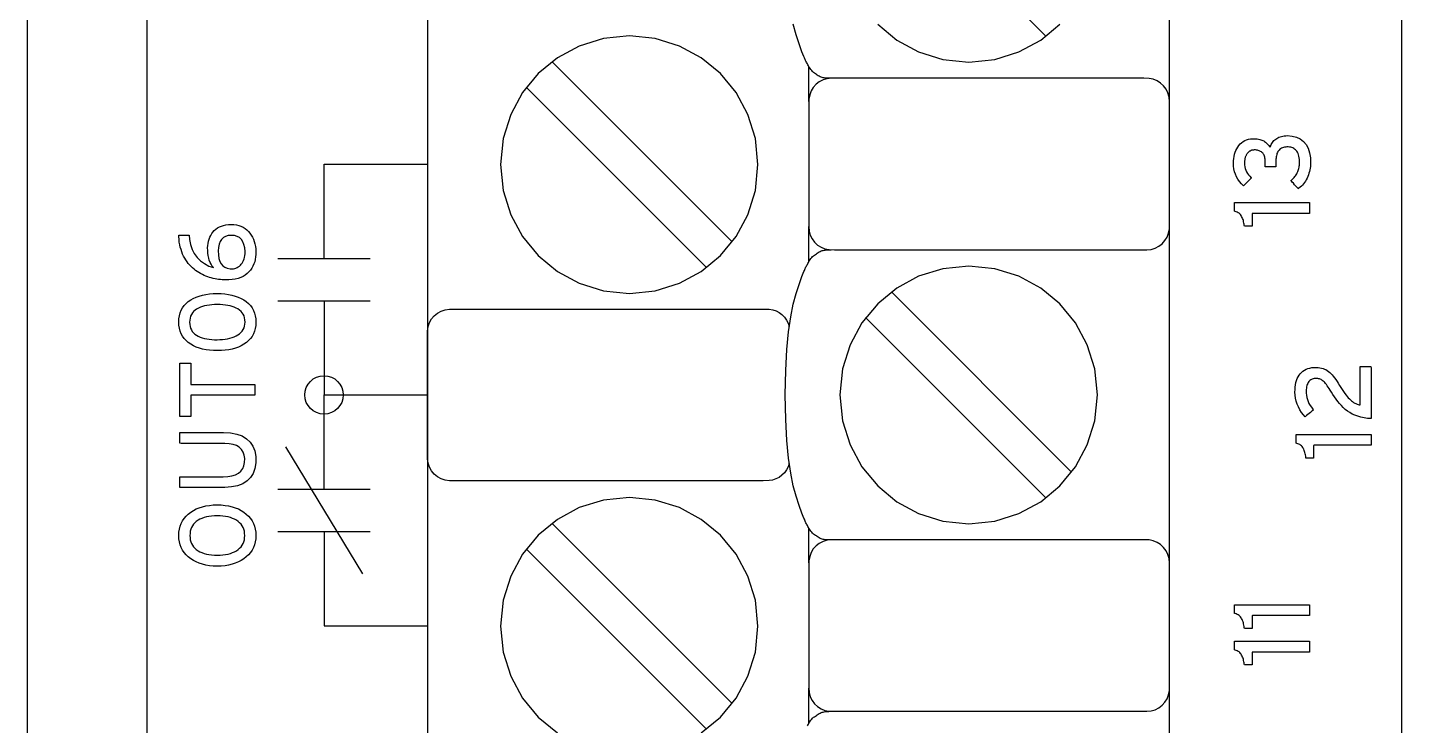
# Model space of a CAD drawing. Extents: x 1 to 47.7, y 0.2 to 33.3.
# Drawn here: x 31.778 to 33.563, y 6.006 to 6.913 of the extents above; entities that cross this region are included whole.
import ezdxf

# ---------------------------------------------------------------- set-up
doc = ezdxf.new("R2010")
doc.units = 0
doc.header["$MEASUREMENT"] = 0
doc.layers.add('4_0_____DWG', color=7, linetype='CONTINUOUS')

msp = doc.modelspace()

# ---------------------------------------------------------------- linework, layer by layer
at = {"layer": '4_0_____DWG'}
for points in [[(31.9334, 4.7009), (31.9334, 4.8073), (31.9334, 4.9155), (31.9334, 5.0253), (31.9334, 5.1367), (31.9334, 5.2497), (31.9334, 5.3641), (31.9334, 5.4799), (31.9334, 5.597), (31.9334, 5.7155), (31.9334, 5.8351), (31.9334, 5.9559), (31.9334, 6.0778), (31.9334, 6.2006), (31.9334, 6.3245), (31.9334, 6.5748), (31.9334, 6.8281), (31.9334, 7.0841), (31.9334, 7.342), (31.9334, 7.6015), (31.9334, 8.123)], [(33.5634, 8.123), (33.5634, 7.6015), (33.5634, 7.342), (33.5634, 7.0841), (33.5634, 6.8281), (33.5634, 6.5748), (33.5634, 6.3245), (33.5634, 6.2006), (33.5634, 6.0778), (33.5634, 5.9559), (33.5634, 5.8351), (33.5634, 5.7155), (33.5634, 5.597), (33.5634, 5.4799), (33.5634, 5.3641), (33.5634, 5.2497), (33.5634, 5.1367), (33.5634, 5.0253), (33.5634, 4.9155), (33.5634, 4.8073), (33.5634, 4.7009)], [(31.778, 5.9646), (31.778, 6.0485), (31.778, 6.133), (31.778, 6.2182), (31.778, 6.3039), (31.778, 6.3903), (31.778, 6.4772), (31.778, 6.5647), (31.778, 6.6527), (31.778, 6.8304), (31.778, 7.0101), (31.778, 7.1918), (31.778, 7.3753), (31.778, 7.5606), (31.778, 7.7476), (31.778, 7.9361)], [(33.2621, 4.6844), (33.2621, 4.8236), (33.2621, 4.965), (33.2621, 5.2528), (33.2621, 5.5441), (33.2621, 5.8354), (33.2621, 6.1231), (33.2621, 6.2646), (33.2621, 6.4038), (33.2621, 6.5403), (33.2621, 6.6737), (33.2621, 6.8035), (33.2621, 6.9294), (33.2621, 7.0508), (33.2621, 7.1672), (33.2621, 7.2784), (33.2621, 7.3837), (33.2621, 7.4828), (33.2621, 7.5753), (33.2621, 7.6606), (33.2621, 7.7004), (33.2621, 7.7383), (33.2621, 7.7742), (33.2621, 7.808)], [(33.1014, 6.9015), (32.8671, 7.1358)], [(32.298, 6.9601), (32.298, 6.849), (32.298, 6.7325), (32.298, 6.6112), (32.298, 6.4854), (32.298, 6.3556), (32.298, 6.2222), (32.298, 6.0857), (32.298, 5.9465)], [(32.8224, 6.8468), (32.8209, 6.8468), (32.8194, 6.8468), (32.8178, 6.8469), (32.8162, 6.847), (32.8146, 6.8471), (32.8131, 6.8473), (32.8117, 6.8475), (32.8105, 6.8478), (32.8094, 6.8482), (32.8081, 6.8488), (32.8069, 6.8495), (32.8056, 6.8502), (32.8043, 6.8511), (32.8031, 6.8519), (32.8018, 6.8527), (32.8005, 6.8536), (32.7993, 6.8544), (32.7981, 6.8556), (32.7971, 6.8569), (32.7961, 6.8582), (32.7952, 6.8594), (32.7943, 6.8607), (32.7935, 6.8619), (32.7927, 6.8631), (32.792, 6.8644), (32.7914, 6.8656), (32.7907, 6.8668), (32.7902, 6.8679), (32.7896, 6.8689), (32.7891, 6.87), (32.7886, 6.8711), (32.7881, 6.8723), (32.7875, 6.8736), (32.7869, 6.8751), (32.7844, 6.8814), (32.7806, 6.8917), (32.7768, 6.9035), (32.7731, 6.9173)], [(32.8828, 6.917), (32.9076, 6.8965), (32.936, 6.8811), (32.9674, 6.8713), (33.0011, 6.8679), (33.0348, 6.8713), (33.0662, 6.8811), (33.0946, 6.8965), (33.1193, 6.917)], [(32.6938, 6.6343), (32.4595, 6.8686)], [(32.7932, 6.8168), (32.7932, 6.8624)], [(32.6604, 6.6009), (32.4261, 6.8351)], [(32.1633, 6.6127), (32.1633, 6.7352), (32.298, 6.7352)], [(32.7932, 6.6084), (32.7932, 6.654)], [(32.8224, 6.2468), (32.8209, 6.2468), (32.8194, 6.2468), (32.8178, 6.2469), (32.8162, 6.247), (32.8146, 6.2471), (32.8131, 6.2473), (32.8117, 6.2475), (32.8105, 6.2478), (32.8094, 6.2482), (32.8081, 6.2488), (32.8069, 6.2495), (32.8056, 6.2502), (32.8043, 6.2511), (32.8031, 6.2519), (32.8018, 6.2527), (32.8005, 6.2536), (32.7993, 6.2544), (32.7981, 6.2556), (32.7971, 6.2569), (32.7961, 6.2582), (32.7952, 6.2594), (32.7943, 6.2607), (32.7935, 6.2619), (32.7927, 6.2631), (32.792, 6.2644), (32.7914, 6.2656), (32.7907, 6.2668), (32.7902, 6.2679), (32.7896, 6.2689), (32.7891, 6.27), (32.7886, 6.2711), (32.7881, 6.2723), (32.7875, 6.2736), (32.7869, 6.2751), (32.7844, 6.2814), (32.7806, 6.2917), (32.7768, 6.3035), (32.7731, 6.3173), (32.7698, 6.3337), (32.7669, 6.3532), (32.7646, 6.3762), (32.7632, 6.4034), (32.7626, 6.4353), (32.7632, 6.4672), (32.7646, 6.4944), (32.7669, 6.5174), (32.7698, 6.5369), (32.7731, 6.5533), (32.7768, 6.5671), (32.7806, 6.5789), (32.7844, 6.5891), (32.7869, 6.5955), (32.7875, 6.597), (32.7881, 6.5983), (32.7886, 6.5995), (32.7891, 6.6006), (32.7896, 6.6016), (32.7902, 6.6027), (32.7907, 6.6038), (32.7914, 6.605), (32.792, 6.6062), (32.7927, 6.6074), (32.7935, 6.6087), (32.7943, 6.6099), (32.7952, 6.6111), (32.7961, 6.6124), (32.7971, 6.6137), (32.7981, 6.615), (32.7993, 6.6162), (32.8005, 6.617), (32.8018, 6.6178), (32.8031, 6.6187), (32.8043, 6.6195), (32.8056, 6.6203), (32.8069, 6.6211), (32.8081, 6.6218), (32.8094, 6.6224), (32.8105, 6.6228), (32.8117, 6.6231), (32.8131, 6.6234), (32.8146, 6.6236), (32.8162, 6.6237), (32.8178, 6.6238), (32.8194, 6.6239), (32.8209, 6.624), (32.8224, 6.624)], [(32.1033, 6.6127), (32.2233, 6.6127)], [(32.1033, 6.5577), (32.2233, 6.5577)], [(32.1633, 6.5577), (32.1633, 6.4352), (32.298, 6.4352)], [(33.1348, 6.3349), (32.9005, 6.5692)], [(32.7678, 6.3462), (32.7663, 6.3418), (32.7642, 6.3377), (32.7615, 6.334), (32.7583, 6.3308), (32.7546, 6.3281), (32.7506, 6.326), (32.7462, 6.3246), (32.7416, 6.3239), (32.7341, 6.3238), (32.7019, 6.3238), (32.6478, 6.3238), (32.5801, 6.3238), (32.5071, 6.3238), (32.4371, 6.3238), (32.3783, 6.3238), (32.339, 6.3238), (32.3262, 6.3238), (32.3206, 6.3245), (32.3155, 6.3263), (32.3107, 6.3289), (32.3066, 6.3323), (32.3031, 6.3365), (32.3005, 6.3412), (32.2987, 6.3465), (32.2978, 6.3521), (32.2978, 6.3571), (32.2978, 6.3713), (32.2978, 6.3936), (32.2978, 6.4208), (32.2978, 6.4497), (32.2978, 6.4769), (32.2978, 6.4992), (32.2978, 6.5134), (32.2978, 6.5183), (32.2987, 6.524), (32.3005, 6.5292), (32.3031, 6.534), (32.3066, 6.5382), (32.3107, 6.5416), (32.3155, 6.5442), (32.3206, 6.5459), (32.3262, 6.5466), (32.339, 6.5467), (32.3783, 6.5467), (32.4371, 6.5467), (32.5071, 6.5467), (32.5801, 6.5467), (32.6478, 6.5467), (32.7019, 6.5467), (32.7341, 6.5467), (32.7416, 6.5466), (32.7463, 6.5459), (32.7507, 6.5444), (32.7547, 6.5423), (32.7583, 6.5396), (32.7615, 6.5363), (32.7642, 6.5326), (32.7663, 6.5285), (32.7678, 6.524)], [(33.1014, 6.3015), (32.8671, 6.5358)], [(31.9904, 6.4489), (32.0733, 6.4489), (32.0733, 6.4349), (31.9904, 6.4349), (31.9904, 6.4074), (31.9761, 6.4074), (31.9761, 6.4764), (31.9904, 6.4764), (31.9904, 6.4489)], [(32.1633, 6.3127), (32.1633, 6.4352), (32.298, 6.4352)], [(32.1133, 6.3677), (32.2133, 6.2027)], [(32.1033, 6.3127), (32.2233, 6.3127)], [(32.6536, 5.9959), (32.6783, 6.0163), (32.6987, 6.0411), (32.7141, 6.0695), (32.7238, 6.101), (32.7272, 6.1347), (32.7238, 6.1684), (32.7141, 6.1998), (32.6987, 6.2282), (32.6783, 6.253), (32.6536, 6.2734), (32.6252, 6.2888), (32.5938, 6.2986), (32.5601, 6.302), (32.5264, 6.2986), (32.495, 6.2888), (32.4666, 6.2734), (32.4418, 6.253), (32.4213, 6.2282), (32.4059, 6.1998), (32.3961, 6.1684), (32.3927, 6.1347), (32.3961, 6.101), (32.4059, 6.0695), (32.4213, 6.0411), (32.4418, 6.0163), (32.4666, 5.9959)], [(32.6938, 6.0343), (32.4595, 6.2686)], [(32.1033, 6.2577), (32.2233, 6.2577)], [(32.1633, 6.2577), (32.1633, 6.1352), (32.298, 6.1352)], [(32.7932, 6.2168), (32.7932, 6.2624)], [(32.6604, 6.0009), (32.4261, 6.2351)], [(32.7932, 6.0084), (32.7932, 6.054)], [(32.7914, 6.005), (32.792, 6.0062), (32.7927, 6.0074), (32.7935, 6.0087), (32.7943, 6.0099), (32.7952, 6.0111), (32.7961, 6.0124), (32.7971, 6.0137), (32.7981, 6.015), (32.7993, 6.0162), (32.8005, 6.017), (32.8018, 6.0178), (32.8031, 6.0187), (32.8043, 6.0195), (32.8056, 6.0203), (32.8069, 6.0211), (32.8081, 6.0218), (32.8094, 6.0224), (32.8105, 6.0228), (32.8117, 6.0231), (32.8131, 6.0234), (32.8146, 6.0236), (32.8162, 6.0237), (32.8178, 6.0238), (32.8194, 6.0239), (32.8209, 6.024), (32.8224, 6.024)]]:
    msp.add_lwpolyline(points, dxfattribs=at)
for points in [[(32.5601, 6.5673), (32.5938, 6.5707), (32.6252, 6.5804), (32.6536, 6.5959), (32.6783, 6.6163), (32.6987, 6.6411), (32.7141, 6.6695), (32.7238, 6.701), (32.7272, 6.7347), (32.7238, 6.7684), (32.7141, 6.7998), (32.6987, 6.8282), (32.6783, 6.853), (32.6536, 6.8734), (32.6252, 6.8888), (32.5938, 6.8986), (32.5601, 6.902), (32.5264, 6.8986), (32.495, 6.8888), (32.4666, 6.8734), (32.4418, 6.853), (32.4213, 6.8282), (32.4059, 6.7998), (32.3961, 6.7684), (32.3927, 6.7347), (32.3961, 6.701), (32.4059, 6.6695), (32.4213, 6.6411), (32.4418, 6.6163), (32.4666, 6.5959), (32.495, 6.5804), (32.5264, 6.5707)], [(32.8224, 6.8468), (32.8169, 6.8463), (32.8117, 6.8447), (32.8069, 6.8423), (32.8027, 6.839), (32.7991, 6.835), (32.7963, 6.8304), (32.7944, 6.8252), (32.7933, 6.8197), (32.7932, 6.8152), (32.7932, 6.8034), (32.7932, 6.7829), (32.7932, 6.7567), (32.7932, 6.7282), (32.7932, 6.7005), (32.7932, 6.6768), (32.7932, 6.6602), (32.7932, 6.654), (32.7937, 6.6483), (32.7952, 6.6429), (32.7976, 6.6381), (32.8008, 6.6337), (32.8047, 6.6301), (32.8092, 6.6272), (32.8142, 6.6252), (32.8196, 6.6241), (32.8265, 6.624), (32.8563, 6.624), (32.908, 6.624), (32.9738, 6.624), (33.0456, 6.624), (33.1155, 6.624), (33.1752, 6.624), (33.217, 6.624), (33.2327, 6.624), (33.2383, 6.6245), (33.2435, 6.6261), (33.2482, 6.6285), (33.2524, 6.6318), (33.256, 6.6358), (33.2588, 6.6404), (33.2608, 6.6456), (33.2618, 6.6511), (33.2619, 6.6556), (33.2619, 6.6674), (33.2619, 6.6879), (33.2619, 6.7141), (33.2619, 6.7426), (33.2619, 6.7703), (33.2619, 6.794), (33.2619, 6.8106), (33.2619, 6.8168), (33.2614, 6.8225), (33.2599, 6.8279), (33.2575, 6.8327), (33.2543, 6.8371), (33.2504, 6.8407), (33.2459, 6.8436), (33.2409, 6.8456), (33.2355, 6.8467), (33.2286, 6.8468), (33.1989, 6.8468), (33.1471, 6.8468), (33.0813, 6.8468), (33.0095, 6.8468), (32.9397, 6.8468), (32.8799, 6.8468), (32.8381, 6.8468)], [(33.4149, 6.7723), (33.4213, 6.7717), (33.427, 6.7703), (33.4319, 6.768), (33.4361, 6.7648), (33.4394, 6.7608), (33.442, 6.7558), (33.4439, 6.75), (33.445, 6.7434), (33.4453, 6.7367), (33.4452, 6.7344), (33.445, 6.7321), (33.4447, 6.7299), (33.4443, 6.7277), (33.4437, 6.7255), (33.4431, 6.7233), (33.4424, 6.7212), (33.4416, 6.7191), (33.4407, 6.717), (33.4397, 6.715), (33.4386, 6.7131), (33.4374, 6.7113), (33.4361, 6.7096), (33.4347, 6.708), (33.4333, 6.7065), (33.4317, 6.7051), (33.4301, 6.7038), (33.4291, 6.7031), (33.4285, 6.7038), (33.4275, 6.7051), (33.426, 6.7067), (33.4245, 6.7085), (33.4229, 6.7103), (33.4215, 6.7119), (33.4204, 6.7131), (33.4198, 6.7138), (33.4205, 6.7145), (33.4217, 6.7155), (33.4228, 6.7166), (33.4238, 6.7178), (33.4248, 6.719), (33.4257, 6.7202), (33.4265, 6.7215), (33.4273, 6.7228), (33.428, 6.7241), (33.4286, 6.7255), (33.4291, 6.7269), (33.4296, 6.7283), (33.43, 6.7297), (33.4303, 6.7311), (33.4306, 6.7325), (33.4308, 6.7339), (33.4309, 6.7354), (33.4309, 6.7368), (33.4309, 6.7391), (33.4307, 6.7414), (33.4305, 6.7436), (33.4301, 6.7456), (33.4296, 6.7474), (33.429, 6.7491), (33.4283, 6.7506), (33.4275, 6.7519), (33.4266, 6.753), (33.4256, 6.754), (33.4245, 6.7549), (33.4234, 6.7556), (33.4221, 6.7563), (33.4208, 6.7568), (33.4194, 6.7572), (33.4179, 6.7574), (33.4163, 6.7576), (33.4146, 6.7576), (33.413, 6.7575), (33.4115, 6.7573), (33.41, 6.757), (33.4087, 6.7565), (33.4074, 6.756), (33.4063, 6.7553), (33.4053, 6.7545), (33.4043, 6.7536), (33.4035, 6.7526), (33.4028, 6.7515), (33.4022, 6.7503), (33.4016, 6.749), (33.4012, 6.7476), (33.4008, 6.7462), (33.4006, 6.7447), (33.4004, 6.7431), (33.4003, 6.7415), (33.4003, 6.7405), (33.4003, 6.7399), (33.4003, 6.7389), (33.4003, 6.7376), (33.4003, 6.7361), (33.4003, 6.7347), (33.4003, 6.7334), (33.4003, 6.7323), (33.4003, 6.7318), (33.4001, 6.7317), (33.3991, 6.7317), (33.3974, 6.7317), (33.3952, 6.7317), (33.3929, 6.7317), (33.3905, 6.7317), (33.3885, 6.7317), (33.387, 6.7317), (33.3862, 6.7317), (33.3862, 6.7319), (33.3862, 6.7326), (33.3862, 6.7337), (33.3862, 6.735), (33.3862, 6.7365), (33.3862, 6.7379), (33.3862, 6.7391), (33.3862, 6.74), (33.3862, 6.7404), (33.3861, 6.7417), (33.386, 6.7431), (33.3857, 6.7444), (33.3854, 6.7456), (33.385, 6.7468), (33.3844, 6.7478), (33.3838, 6.7488), (33.383, 6.7497), (33.3821, 6.7505), (33.3813, 6.7512), (33.3803, 6.7518), (33.3794, 6.7523), (33.3784, 6.7527), (33.3773, 6.7531), (33.3762, 6.7534), (33.375, 6.7536), (33.3739, 6.7537), (33.3727, 6.7537), (33.3723, 6.7537), (33.3718, 6.7537), (33.3713, 6.7536), (33.3708, 6.7536), (33.3703, 6.7535), (33.3697, 6.7534), (33.3692, 6.7533), (33.3687, 6.7532), (33.3681, 6.753), (33.3676, 6.7528), (33.3671, 6.7525), (33.3666, 6.7522), (33.3661, 6.7519), (33.3656, 6.7516), (33.3652, 6.7512), (33.3647, 6.7508), (33.3642, 6.7504), (33.3638, 6.7499), (33.3633, 6.7494), (33.3629, 6.7489), (33.3625, 6.7483), (33.3621, 6.7477), (33.3617, 6.7471), (33.3614, 6.7465), (33.361, 6.7458), (33.3607, 6.745), (33.3604, 6.7443), (33.3602, 6.7434), (33.36, 6.7425), (33.3598, 6.7416), (33.3597, 6.7406), (33.3595, 6.7396), (33.3595, 6.7386), (33.3594, 6.7374), (33.3594, 6.7363), (33.3595, 6.7342), (33.3598, 6.7319), (33.3603, 6.7296), (33.361, 6.7274), (33.362, 6.7252), (33.3632, 6.7232), (33.3646, 6.7213), (33.3663, 6.7194), (33.3681, 6.7176), (33.3682, 6.7171), (33.3673, 6.7162), (33.3659, 6.7148), (33.3643, 6.7131), (33.3626, 6.7114), (33.3609, 6.7097), (33.3595, 6.7082), (33.3585, 6.7073), (33.3582, 6.7069), (33.3554, 6.7096), (33.3529, 6.7125), (33.3508, 6.7155), (33.349, 6.7187), (33.3476, 6.722), (33.3464, 6.7254), (33.3456, 6.7291), (33.3451, 6.7328), (33.345, 6.7366), (33.3451, 6.7396), (33.3454, 6.7425), (33.3459, 6.7453), (33.3465, 6.748), (33.3473, 6.7506), (33.3483, 6.753), (33.3494, 6.7553), (33.3507, 6.7575), (33.3522, 6.7596), (33.3539, 6.7615), (33.3557, 6.7631), (33.3577, 6.7646), (33.3598, 6.7658), (33.3621, 6.7667), (33.3645, 6.7675), (33.3671, 6.768), (33.3698, 6.7683), (33.3722, 6.7683), (33.3741, 6.7682), (33.3758, 6.768), (33.3775, 6.7678), (33.3791, 6.7674), (33.3805, 6.767), (33.3819, 6.7666), (33.3832, 6.766), (33.3844, 6.7654), (33.3855, 6.7647), (33.3866, 6.7639), (33.3876, 6.7631), (33.3885, 6.7622), (33.3894, 6.7613), (33.3903, 6.7604), (33.391, 6.7594), (33.3918, 6.7583), (33.3925, 6.7572), (33.393, 6.758), (33.3935, 6.7595), (33.3941, 6.7609), (33.3948, 6.7622), (33.3957, 6.7635), (33.3966, 6.7647), (33.3976, 6.7658), (33.3988, 6.7668), (33.4, 6.7678), (33.4013, 6.7687), (33.4026, 6.7695), (33.4041, 6.7702), (33.4057, 6.7708), (33.4073, 6.7713), (33.4091, 6.7717), (33.4109, 6.772), (33.4129, 6.7722)], [(33.4437, 6.6713), (33.4409, 6.6713), (33.4333, 6.6713), (33.4224, 6.6713), (33.4098, 6.6713), (33.3967, 6.6713), (33.3848, 6.6713), (33.3754, 6.6713), (33.37, 6.6713), (33.3692, 6.6711), (33.3692, 6.6699), (33.3692, 6.6678), (33.3692, 6.6651), (33.3692, 6.6622), (33.3692, 6.6593), (33.3692, 6.6569), (33.3692, 6.6552), (33.3692, 6.6546), (33.3688, 6.6546), (33.3678, 6.6546), (33.3663, 6.6546), (33.3646, 6.6546), (33.3629, 6.6546), (33.3613, 6.6546), (33.36, 6.6546), (33.3593, 6.6546), (33.3591, 6.6554), (33.3589, 6.6571), (33.3586, 6.6587), (33.3583, 6.6603), (33.3579, 6.6618), (33.3575, 6.6633), (33.357, 6.6647), (33.3564, 6.666), (33.3557, 6.6673), (33.355, 6.6685), (33.3542, 6.6696), (33.3533, 6.6705), (33.3523, 6.6714), (33.3512, 6.6721), (33.35, 6.6728), (33.3487, 6.6733), (33.3473, 6.6738), (33.3466, 6.6741), (33.3466, 6.6749), (33.3466, 6.6763), (33.3466, 6.6781), (33.3466, 6.6801), (33.3466, 6.6821), (33.3466, 6.6837), (33.3466, 6.6849), (33.3466, 6.6853), (33.3503, 6.6853), (33.3602, 6.6853), (33.3743, 6.6853), (33.3909, 6.6853), (33.4079, 6.6853), (33.4235, 6.6853), (33.4357, 6.6853), (33.4428, 6.6853), (33.4437, 6.6852), (33.4437, 6.6842), (33.4437, 6.6824), (33.4437, 6.6801), (33.4437, 6.6777), (33.4437, 6.6753), (33.4437, 6.6732), (33.4437, 6.6718)], [(32.0425, 6.6569), (32.046, 6.6567), (32.0494, 6.6563), (32.0525, 6.6556), (32.0554, 6.6546), (32.0582, 6.6533), (32.0607, 6.6518), (32.063, 6.65), (32.0652, 6.6479), (32.0671, 6.6456), (32.0688, 6.6431), (32.0704, 6.6405), (32.0717, 6.6377), (32.0727, 6.6348), (32.0736, 6.6317), (32.0742, 6.6284), (32.0746, 6.625), (32.0748, 6.6215), (32.0748, 6.618), (32.0745, 6.6147), (32.074, 6.6115), (32.0733, 6.6084), (32.0723, 6.6055), (32.071, 6.6028), (32.0695, 6.6001), (32.0678, 6.5976), (32.0658, 6.5952), (32.0636, 6.593), (32.061, 6.591), (32.0582, 6.5893), (32.0551, 6.5879), (32.0516, 6.5867), (32.0479, 6.5858), (32.0439, 6.5852), (32.0396, 6.5848), (32.0355, 6.5847), (32.0333, 6.5848), (32.031, 6.5849), (32.0287, 6.5851), (32.0264, 6.5854), (32.0241, 6.5858), (32.0217, 6.5863), (32.0193, 6.5868), (32.0169, 6.5874), (32.0145, 6.5881), (32.0122, 6.5888), (32.0098, 6.5897), (32.0075, 6.5907), (32.0053, 6.5918), (32.003, 6.5929), (32.0008, 6.5942), (31.9987, 6.5955), (31.9965, 6.597), (31.9944, 6.5986), (31.9924, 6.6003), (31.9905, 6.6022), (31.9887, 6.6042), (31.987, 6.6062), (31.9853, 6.6084), (31.9837, 6.6107), (31.9823, 6.6131), (31.9809, 6.6156), (31.9796, 6.6183), (31.9784, 6.6211), (31.9775, 6.6241), (31.9766, 6.6272), (31.9759, 6.6304), (31.9753, 6.6338), (31.9749, 6.6374), (31.9746, 6.6411), (31.9747, 6.6431), (31.9756, 6.6431), (31.9772, 6.6431), (31.9793, 6.6431), (31.9817, 6.6431), (31.984, 6.6431), (31.986, 6.6431), (31.9875, 6.6431), (31.9882, 6.6431), (31.9887, 6.6375), (31.99, 6.6307), (31.992, 6.6245), (31.9948, 6.6189), (31.9984, 6.614), (32.0028, 6.6096), (32.0079, 6.6059), (32.0138, 6.6028), (32.0198, 6.6007), (32.0181, 6.6028), (32.0166, 6.6051), (32.0154, 6.6076), (32.0143, 6.6103), (32.0135, 6.6132), (32.0128, 6.6163), (32.0124, 6.6196), (32.0122, 6.6231), (32.0121, 6.6265), (32.0123, 6.6295), (32.0127, 6.6323), (32.0132, 6.6351), (32.014, 6.6377), (32.0149, 6.6402), (32.0161, 6.6426), (32.0174, 6.6449), (32.0189, 6.647), (32.0207, 6.6491), (32.0227, 6.6508), (32.0249, 6.6524), (32.0273, 6.6537), (32.0299, 6.6548), (32.0327, 6.6557), (32.0358, 6.6564), (32.039, 6.6568)], [(32.0427, 6.6427), (32.0388, 6.6423), (32.0354, 6.6413), (32.0326, 6.6397), (32.0302, 6.6375), (32.0283, 6.6346), (32.027, 6.6312), (32.0262, 6.6271), (32.0258, 6.6224), (32.026, 6.6173), (32.0266, 6.6128), (32.0278, 6.6089), (32.0295, 6.6057), (32.0317, 6.6031), (32.0344, 6.6012), (32.0376, 6.5999), (32.0413, 6.5992), (32.044, 6.5991), (32.0457, 6.5993), (32.0474, 6.5996), (32.0489, 6.6002), (32.0505, 6.6008), (32.0519, 6.6017), (32.0533, 6.6027), (32.0546, 6.6038), (32.0558, 6.6052), (32.057, 6.6066), (32.058, 6.6083), (32.0588, 6.61), (32.0595, 6.612), (32.0601, 6.614), (32.0604, 6.6163), (32.0607, 6.6186), (32.0607, 6.6217), (32.0603, 6.6266), (32.0593, 6.6308), (32.0579, 6.6344), (32.0559, 6.6374), (32.0534, 6.6397), (32.0504, 6.6413), (32.0468, 6.6424)], [(33.0011, 6.2679), (33.0348, 6.2713), (33.0662, 6.2811), (33.0946, 6.2965), (33.1193, 6.317), (33.1397, 6.3417), (33.1551, 6.3702), (33.1648, 6.4016), (33.1682, 6.4354), (33.1648, 6.4691), (33.1551, 6.5005), (33.1397, 6.5289), (33.1193, 6.5536), (33.0946, 6.574), (33.0662, 6.5895), (33.0348, 6.5992), (33.0011, 6.6026), (32.9674, 6.5992), (32.936, 6.5895), (32.9076, 6.574), (32.8828, 6.5536), (32.8623, 6.5289), (32.8469, 6.5005), (32.8371, 6.4691), (32.8337, 6.4354), (32.8371, 6.4016), (32.8469, 6.3702), (32.8623, 6.3417), (32.8828, 6.317), (32.9076, 6.2965), (32.936, 6.2811), (32.9674, 6.2713)], [(32.0245, 6.567), (32.0297, 6.5669), (32.0346, 6.5665), (32.0393, 6.5658), (32.0437, 6.5649), (32.0479, 6.5638), (32.0518, 6.5623), (32.0556, 6.5606), (32.059, 6.5587), (32.0623, 6.5565), (32.0651, 6.554), (32.0677, 6.5513), (32.0698, 6.5483), (32.0715, 6.5451), (32.0729, 6.5416), (32.0739, 6.5379), (32.0746, 6.534), (32.0749, 6.5298), (32.0746, 6.5256), (32.074, 6.5217), (32.0729, 6.518), (32.0716, 6.5146), (32.0698, 6.5114), (32.0677, 6.5085), (32.0652, 6.5058), (32.0624, 6.5033), (32.0592, 6.5011), (32.0558, 6.4991), (32.0521, 6.4975), (32.0482, 6.496), (32.044, 6.4949), (32.0396, 6.4939), (32.0349, 6.4933), (32.03, 6.4929), (32.0248, 6.4928), (32.0196, 6.4929), (32.0147, 6.4933), (32.01, 6.494), (32.0056, 6.4949), (32.0014, 6.4961), (31.9974, 6.4975), (31.9937, 6.4992), (31.9902, 6.5012), (31.987, 6.5034), (31.9841, 6.5059), (31.9816, 6.5087), (31.9795, 6.5116), (31.9777, 6.5148), (31.9764, 6.5183), (31.9754, 6.5219), (31.9748, 6.5259), (31.9746, 6.53), (31.9748, 6.5342), (31.9754, 6.5382), (31.9764, 6.5419), (31.9778, 6.5453), (31.9795, 6.5485), (31.9816, 6.5515), (31.9841, 6.5542), (31.9869, 6.5566), (31.9901, 6.5588), (31.9935, 6.5607), (31.9972, 6.5624), (32.0011, 6.5638), (32.0053, 6.565), (32.0098, 6.5659), (32.0144, 6.5665), (32.0194, 6.5669)], [(32.0248, 6.5528), (32.0212, 6.5527), (32.0177, 6.5525), (32.0144, 6.5521), (32.0112, 6.5516), (32.0082, 6.551), (32.0054, 6.5502), (32.0027, 6.5492), (32.0001, 6.5481), (31.9978, 6.5469), (31.9957, 6.5454), (31.9938, 6.5437), (31.9923, 6.5419), (31.991, 6.5399), (31.99, 6.5376), (31.9893, 6.5352), (31.9888, 6.5326), (31.9887, 6.5298), (31.9888, 6.527), (31.9893, 6.5244), (31.99, 6.522), (31.991, 6.5198), (31.9922, 6.5178), (31.9938, 6.516), (31.9956, 6.5144), (31.9976, 6.5129), (32, 6.5116), (32.0025, 6.5105), (32.0051, 6.5096), (32.008, 6.5088), (32.0109, 6.5081), (32.0141, 6.5076), (32.0174, 6.5072), (32.0209, 6.507), (32.0245, 6.507), (32.0281, 6.5071), (32.0316, 6.5073), (32.0349, 6.5077), (32.038, 6.5082), (32.041, 6.5089), (32.0438, 6.5098), (32.0465, 6.5107), (32.049, 6.5119), (32.0514, 6.5132), (32.0535, 6.5146), (32.0554, 6.5163), (32.057, 6.5181), (32.0583, 6.5201), (32.0594, 6.5223), (32.0601, 6.5247), (32.0606, 6.5273), (32.0608, 6.53), (32.0606, 6.5328), (32.0601, 6.5355), (32.0594, 6.5379), (32.0584, 6.5401), (32.0571, 6.5421), (32.0555, 6.5439), (32.0536, 6.5456), (32.0515, 6.547), (32.0491, 6.5482), (32.0466, 6.5493), (32.044, 6.5502), (32.0412, 6.551), (32.0382, 6.5517), (32.0351, 6.5521), (32.0318, 6.5525), (32.0284, 6.5527)], [(33.5238, 6.4044), (33.5191, 6.4048), (33.5147, 6.4055), (33.5105, 6.4064), (33.5065, 6.4075), (33.5028, 6.4088), (33.4994, 6.4104), (33.4961, 6.4122), (33.4931, 6.4142), (33.4904, 6.4165), (33.4878, 6.419), (33.4853, 6.4215), (33.4829, 6.4241), (33.4806, 6.4269), (33.4784, 6.4297), (33.4762, 6.4327), (33.4742, 6.4357), (33.4723, 6.4389), (33.4707, 6.4416), (33.4694, 6.4436), (33.4682, 6.4455), (33.467, 6.4472), (33.4659, 6.4488), (33.4648, 6.4501), (33.4637, 6.4514), (33.4627, 6.4524), (33.4617, 6.4533), (33.4607, 6.454), (33.4598, 6.4546), (33.4588, 6.4552), (33.4578, 6.4556), (33.4567, 6.456), (33.4557, 6.4563), (33.4546, 6.4565), (33.4535, 6.4566), (33.4524, 6.4567), (33.4511, 6.4566), (33.4498, 6.4565), (33.4486, 6.4562), (33.4475, 6.4559), (33.4465, 6.4554), (33.4455, 6.4548), (33.4445, 6.4541), (33.4437, 6.4534), (33.4429, 6.4525), (33.4422, 6.4514), (33.4415, 6.4502), (33.441, 6.4489), (33.4405, 6.4474), (33.4401, 6.4458), (33.4399, 6.444), (33.4397, 6.4421), (33.4396, 6.44), (33.4396, 6.4376), (33.4398, 6.4348), (33.4403, 6.432), (33.4411, 6.4293), (33.442, 6.4267), (33.4432, 6.4241), (33.4447, 6.4216), (33.4464, 6.4192), (33.4483, 6.4169), (33.4491, 6.4158), (33.4483, 6.4151), (33.447, 6.414), (33.4453, 6.4126), (33.4434, 6.4111), (33.4416, 6.4096), (33.4399, 6.4083), (33.4388, 6.4073), (33.4382, 6.4069), (33.436, 6.4093), (33.4335, 6.4126), (33.4313, 6.416), (33.4294, 6.4196), (33.4279, 6.4232), (33.4267, 6.427), (33.4258, 6.4309), (33.4252, 6.4349), (33.425, 6.439), (33.4251, 6.4424), (33.4254, 6.4455), (33.4258, 6.4485), (33.4263, 6.4513), (33.4271, 6.4539), (33.428, 6.4564), (33.4291, 6.4587), (33.4303, 6.4609), (33.4317, 6.4628), (33.4334, 6.4646), (33.4352, 6.4662), (33.4372, 6.4675), (33.4394, 6.4686), (33.4417, 6.4695), (33.4443, 6.4702), (33.447, 6.4707), (33.4499, 6.471), (33.4527, 6.471), (33.455, 6.4709), (33.4573, 6.4706), (33.4594, 6.4702), (33.4615, 6.4696), (33.4634, 6.4689), (33.4652, 6.4681), (33.467, 6.4671), (33.4686, 6.4659), (33.4701, 6.4646), (33.4716, 6.4631), (33.4732, 6.4614), (33.4748, 6.4595), (33.4764, 6.4575), (33.478, 6.4553), (33.4796, 6.4529), (33.4813, 6.4504), (33.4829, 6.4477), (33.4847, 6.4448), (33.4864, 6.4421), (33.4881, 6.4395), (33.4897, 6.4372), (33.4913, 6.4351), (33.4928, 6.4332), (33.4943, 6.4315), (33.4957, 6.43), (33.4971, 6.4287), (33.4984, 6.4275), (33.4998, 6.4265), (33.5012, 6.4255), (33.5027, 6.4247), (33.5041, 6.4239), (33.5056, 6.4233), (33.5071, 6.4228), (33.5086, 6.4223), (33.5097, 6.4223), (33.5097, 6.4252), (33.5097, 6.4308), (33.5097, 6.4382), (33.5097, 6.4466), (33.5097, 6.455), (33.5097, 6.4625), (33.5097, 6.4684), (33.5097, 6.4716), (33.5098, 6.472), (33.5108, 6.472), (33.5125, 6.472), (33.5147, 6.472), (33.5171, 6.472), (33.5195, 6.472), (33.5215, 6.472), (33.523, 6.472), (33.5237, 6.472), (33.5238, 6.4705), (33.5238, 6.4648), (33.5238, 6.456), (33.5238, 6.4452), (33.5238, 6.4337), (33.5238, 6.4227), (33.5238, 6.4134), (33.5238, 6.4069)], [(32.1633, 6.4602), (32.1683, 6.4597), (32.173, 6.4583), (32.1773, 6.456), (32.181, 6.4529), (32.184, 6.4492), (32.1863, 6.445), (32.1878, 6.4403), (32.1883, 6.4352), (32.1878, 6.4302), (32.1863, 6.4255), (32.184, 6.4213), (32.181, 6.4176), (32.1773, 6.4145), (32.173, 6.4122), (32.1683, 6.4107), (32.1633, 6.4102), (32.1583, 6.4107), (32.1536, 6.4122), (32.1493, 6.4145), (32.1456, 6.4176), (32.1426, 6.4213), (32.1403, 6.4255), (32.1388, 6.4302), (32.1383, 6.4352), (32.1388, 6.4403), (32.1403, 6.445), (32.1426, 6.4492), (32.1456, 6.4529), (32.1493, 6.456), (32.1536, 6.4583), (32.1583, 6.4597)], [(32.0328, 6.3864), (32.0419, 6.3859), (32.0499, 6.3843), (32.0568, 6.3819), (32.0626, 6.3784), (32.0673, 6.374), (32.0708, 6.3687), (32.0733, 6.3624), (32.0746, 6.3551), (32.0747, 6.3471), (32.0736, 6.3397), (32.0713, 6.3333), (32.0679, 6.3279), (32.0635, 6.3234), (32.0579, 6.3198), (32.0511, 6.3172), (32.0433, 6.3156), (32.0344, 6.3149), (32.0311, 6.3149), (32.0261, 6.3149), (32.0184, 6.3149), (32.0092, 6.3149), (31.9994, 6.3149), (31.9901, 6.3149), (31.9825, 6.3149), (31.9775, 6.3149), (31.9761, 6.3149), (31.9761, 6.3156), (31.9761, 6.3172), (31.9761, 6.3193), (31.9761, 6.3217), (31.9761, 6.3241), (31.9761, 6.3263), (31.9761, 6.328), (31.9761, 6.3289), (31.9769, 6.329), (31.9812, 6.329), (31.9884, 6.329), (31.9973, 6.329), (32.007, 6.329), (32.0164, 6.329), (32.0244, 6.329), (32.03, 6.329), (32.0321, 6.329), (32.0383, 6.3293), (32.0437, 6.3301), (32.0483, 6.3316), (32.0522, 6.3336), (32.0553, 6.3363), (32.0577, 6.3395), (32.0593, 6.3432), (32.0602, 6.3476), (32.0603, 6.3525), (32.0596, 6.3571), (32.0581, 6.361), (32.056, 6.3644), (32.0531, 6.3672), (32.0495, 6.3694), (32.0452, 6.371), (32.0401, 6.3719), (32.0343, 6.3723), (32.0317, 6.3723), (32.0266, 6.3723), (32.0189, 6.3723), (32.0095, 6.3723), (31.9996, 6.3723), (31.9903, 6.3723), (31.9826, 6.3723), (31.9775, 6.3723), (31.9761, 6.3724), (31.9761, 6.3731), (31.9761, 6.3746), (31.9761, 6.3767), (31.9761, 6.3791), (31.9761, 6.3816), (31.9761, 6.3837), (31.9761, 6.3854), (31.9761, 6.3863), (31.9769, 6.3864), (31.9813, 6.3864), (31.9885, 6.3864), (31.9976, 6.3864), (32.0074, 6.3864), (32.0169, 6.3864), (32.025, 6.3864), (32.0307, 6.3864)], [(33.5238, 6.3698), (33.5209, 6.3698), (33.5133, 6.3698), (33.5025, 6.3698), (33.4898, 6.3698), (33.4767, 6.3698), (33.4648, 6.3698), (33.4554, 6.3698), (33.45, 6.3698), (33.4492, 6.3696), (33.4492, 6.3684), (33.4492, 6.3663), (33.4492, 6.3636), (33.4492, 6.3607), (33.4492, 6.3579), (33.4492, 6.3554), (33.4492, 6.3537), (33.4492, 6.3531), (33.4488, 6.3531), (33.4478, 6.3531), (33.4464, 6.3531), (33.4447, 6.3531), (33.4429, 6.3531), (33.4413, 6.3531), (33.44, 6.3531), (33.4393, 6.3531), (33.4391, 6.3539), (33.4389, 6.3556), (33.4387, 6.3573), (33.4383, 6.3588), (33.438, 6.3604), (33.4375, 6.3618), (33.437, 6.3632), (33.4364, 6.3646), (33.4357, 6.3658), (33.435, 6.367), (33.4342, 6.3681), (33.4333, 6.3691), (33.4323, 6.3699), (33.4312, 6.3707), (33.43, 6.3713), (33.4287, 6.3719), (33.4273, 6.3723), (33.4266, 6.3726), (33.4266, 6.3734), (33.4266, 6.3749), (33.4266, 6.3767), (33.4266, 6.3787), (33.4266, 6.3806), (33.4266, 6.3823), (33.4266, 6.3834), (33.4266, 6.3839), (33.4303, 6.3839), (33.4402, 6.3839), (33.4544, 6.3839), (33.4709, 6.3839), (33.4879, 6.3839), (33.5035, 6.3839), (33.5158, 6.3839), (33.5228, 6.3839), (33.5238, 6.3837), (33.5238, 6.3827), (33.5238, 6.3809), (33.5238, 6.3787), (33.5238, 6.3762), (33.5238, 6.3738), (33.5238, 6.3718), (33.5238, 6.3703)], [(32.0247, 6.2924), (32.0298, 6.2922), (32.0348, 6.2917), (32.0394, 6.291), (32.0439, 6.2899), (32.048, 6.2886), (32.052, 6.287), (32.0556, 6.2851), (32.0591, 6.2829), (32.0623, 6.2804), (32.0651, 6.2777), (32.0677, 6.2747), (32.0698, 6.2716), (32.0715, 6.2682), (32.0729, 6.2646), (32.0739, 6.2607), (32.0746, 6.2567), (32.0749, 6.2524), (32.0746, 6.2482), (32.0739, 6.2442), (32.0729, 6.2404), (32.0715, 6.2368), (32.0698, 6.2335), (32.0677, 6.2304), (32.0651, 6.2275), (32.0623, 6.2248), (32.0591, 6.2223), (32.0556, 6.2201), (32.052, 6.2181), (32.048, 6.2165), (32.0439, 6.2151), (32.0394, 6.214), (32.0348, 6.2133), (32.0298, 6.2128), (32.0247, 6.2126), (32.0195, 6.2128), (32.0146, 6.2133), (32.0099, 6.214), (32.0054, 6.2151), (32.0012, 6.2165), (31.9973, 6.2181), (31.9936, 6.2201), (31.9901, 6.2223), (31.9869, 6.2248), (31.9841, 6.2275), (31.9816, 6.2304), (31.9795, 6.2335), (31.9778, 6.2368), (31.9764, 6.2404), (31.9754, 6.2442), (31.9748, 6.2482), (31.9746, 6.2524), (31.9748, 6.2567), (31.9754, 6.2607), (31.9764, 6.2646), (31.9778, 6.2682), (31.9795, 6.2716), (31.9816, 6.2747), (31.9841, 6.2777), (31.9869, 6.2804), (31.9901, 6.2829), (31.9936, 6.2851), (31.9973, 6.287), (32.0012, 6.2886), (32.0054, 6.2899), (32.0099, 6.291), (32.0146, 6.2917), (32.0195, 6.2922)], [(32.0247, 6.278), (32.0209, 6.2779), (32.0172, 6.2776), (32.0138, 6.2772), (32.0106, 6.2766), (32.0076, 6.2758), (32.0047, 6.2748), (32.0021, 6.2736), (31.9997, 6.2723), (31.9974, 6.2708), (31.9955, 6.2691), (31.9938, 6.2672), (31.9924, 6.2652), (31.9912, 6.2629), (31.9903, 6.2606), (31.9896, 6.258), (31.9892, 6.2553), (31.9891, 6.2524), (31.9892, 6.2496), (31.9896, 6.2469), (31.9903, 6.2444), (31.9912, 6.2421), (31.9924, 6.2399), (31.9938, 6.2379), (31.9955, 6.236), (31.9974, 6.2343), (31.9997, 6.2328), (32.0021, 6.2314), (32.0047, 6.2303), (32.0076, 6.2293), (32.0106, 6.2284), (32.0138, 6.2278), (32.0172, 6.2273), (32.0209, 6.2271), (32.0247, 6.227), (32.0284, 6.2271), (32.032, 6.2273), (32.0354, 6.2278), (32.0386, 6.2284), (32.0416, 6.2293), (32.0444, 6.2303), (32.047, 6.2314), (32.0494, 6.2328), (32.0517, 6.2343), (32.0537, 6.236), (32.0555, 6.2379), (32.057, 6.2399), (32.0582, 6.2421), (32.0591, 6.2444), (32.0598, 6.2469), (32.0602, 6.2496), (32.0603, 6.2524), (32.0602, 6.2553), (32.0598, 6.258), (32.0591, 6.2606), (32.0582, 6.2629), (32.057, 6.2652), (32.0555, 6.2672), (32.0537, 6.2691), (32.0517, 6.2708), (32.0494, 6.2723), (32.047, 6.2736), (32.0444, 6.2748), (32.0416, 6.2758), (32.0386, 6.2766), (32.0354, 6.2772), (32.032, 6.2776), (32.0284, 6.2779)], [(32.8224, 6.2468), (32.8169, 6.2463), (32.8117, 6.2447), (32.8069, 6.2422), (32.8027, 6.239), (32.7991, 6.235), (32.7963, 6.2304), (32.7944, 6.2252), (32.7933, 6.2197), (32.7932, 6.2152), (32.7932, 6.2034), (32.7932, 6.1828), (32.7932, 6.1567), (32.7932, 6.1282), (32.7932, 6.1005), (32.7932, 6.0768), (32.7932, 6.0602), (32.7932, 6.054), (32.7937, 6.0483), (32.7952, 6.0429), (32.7976, 6.0381), (32.8008, 6.0337), (32.8047, 6.0301), (32.8092, 6.0272), (32.8142, 6.0252), (32.8196, 6.0241), (32.8265, 6.024), (32.8563, 6.024), (32.908, 6.024), (32.9738, 6.024), (33.0456, 6.024), (33.1155, 6.024), (33.1752, 6.024), (33.217, 6.024), (33.2327, 6.024), (33.2383, 6.0245), (33.2435, 6.0261), (33.2482, 6.0285), (33.2524, 6.0318), (33.256, 6.0358), (33.2588, 6.0404), (33.2608, 6.0456), (33.2618, 6.0511), (33.2619, 6.0556), (33.2619, 6.0674), (33.2619, 6.0879), (33.2619, 6.1141), (33.2619, 6.1426), (33.2619, 6.1703), (33.2619, 6.194), (33.2619, 6.2106), (33.2619, 6.2168), (33.2614, 6.2225), (33.2599, 6.2279), (33.2575, 6.2327), (33.2543, 6.2371), (33.2504, 6.2407), (33.2459, 6.2436), (33.2409, 6.2456), (33.2355, 6.2467), (33.2286, 6.2468), (33.1989, 6.2468), (33.1471, 6.2468), (33.0813, 6.2468), (33.0095, 6.2468), (32.9397, 6.2468), (32.8799, 6.2468), (32.8381, 6.2468)], [(33.4437, 6.1485), (33.4409, 6.1485), (33.4333, 6.1485), (33.4224, 6.1485), (33.4098, 6.1485), (33.3967, 6.1485), (33.3848, 6.1485), (33.3754, 6.1485), (33.37, 6.1485), (33.3692, 6.1483), (33.3692, 6.1471), (33.3692, 6.145), (33.3692, 6.1423), (33.3692, 6.1394), (33.3692, 6.1365), (33.3692, 6.1341), (33.3692, 6.1324), (33.3692, 6.1318), (33.3688, 6.1318), (33.3678, 6.1318), (33.3663, 6.1318), (33.3646, 6.1318), (33.3629, 6.1318), (33.3613, 6.1318), (33.36, 6.1318), (33.3593, 6.1318), (33.3591, 6.1326), (33.3589, 6.1343), (33.3586, 6.136), (33.3583, 6.1375), (33.3579, 6.139), (33.3575, 6.1405), (33.357, 6.1419), (33.3564, 6.1432), (33.3557, 6.1445), (33.355, 6.1457), (33.3542, 6.1468), (33.3533, 6.1478), (33.3523, 6.1486), (33.3512, 6.1494), (33.35, 6.15), (33.3487, 6.1506), (33.3473, 6.151), (33.3466, 6.1513), (33.3466, 6.1521), (33.3466, 6.1535), (33.3466, 6.1554), (33.3466, 6.1574), (33.3466, 6.1593), (33.3466, 6.161), (33.3466, 6.1621), (33.3466, 6.1626), (33.3503, 6.1626), (33.3602, 6.1626), (33.3743, 6.1626), (33.3909, 6.1626), (33.4079, 6.1626), (33.4235, 6.1626), (33.4357, 6.1626), (33.4428, 6.1626), (33.4437, 6.1624), (33.4437, 6.1614), (33.4437, 6.1596), (33.4437, 6.1574), (33.4437, 6.1549), (33.4437, 6.1525), (33.4437, 6.1504), (33.4437, 6.149)], [(33.4437, 6.101), (33.4409, 6.101), (33.4333, 6.101), (33.4224, 6.101), (33.4098, 6.101), (33.3967, 6.101), (33.3848, 6.101), (33.3754, 6.101), (33.37, 6.101), (33.3692, 6.1008), (33.3692, 6.0996), (33.3692, 6.0975), (33.3692, 6.0948), (33.3692, 6.0919), (33.3692, 6.0891), (33.3692, 6.0866), (33.3692, 6.0849), (33.3692, 6.0843), (33.3688, 6.0843), (33.3678, 6.0843), (33.3663, 6.0843), (33.3646, 6.0843), (33.3629, 6.0843), (33.3613, 6.0843), (33.36, 6.0843), (33.3593, 6.0843), (33.3591, 6.0852), (33.3589, 6.0869), (33.3586, 6.0885), (33.3583, 6.0901), (33.3579, 6.0916), (33.3575, 6.093), (33.357, 6.0944), (33.3564, 6.0958), (33.3557, 6.097), (33.355, 6.0982), (33.3542, 6.0993), (33.3533, 6.1003), (33.3523, 6.1011), (33.3512, 6.1019), (33.35, 6.1025), (33.3487, 6.1031), (33.3473, 6.1035), (33.3466, 6.1038), (33.3466, 6.1046), (33.3466, 6.1061), (33.3466, 6.1079), (33.3466, 6.1099), (33.3466, 6.1118), (33.3466, 6.1135), (33.3466, 6.1147), (33.3466, 6.1151), (33.3503, 6.1151), (33.3602, 6.1151), (33.3743, 6.1151), (33.3909, 6.1151), (33.4079, 6.1151), (33.4235, 6.1151), (33.4357, 6.1151), (33.4428, 6.1151), (33.4437, 6.115), (33.4437, 6.1139), (33.4437, 6.1122), (33.4437, 6.1099), (33.4437, 6.1074), (33.4437, 6.105), (33.4437, 6.103), (33.4437, 6.1015)]]:
    msp.add_lwpolyline(points, close=True, dxfattribs=at)

doc.saveas('drawing.dxf')
